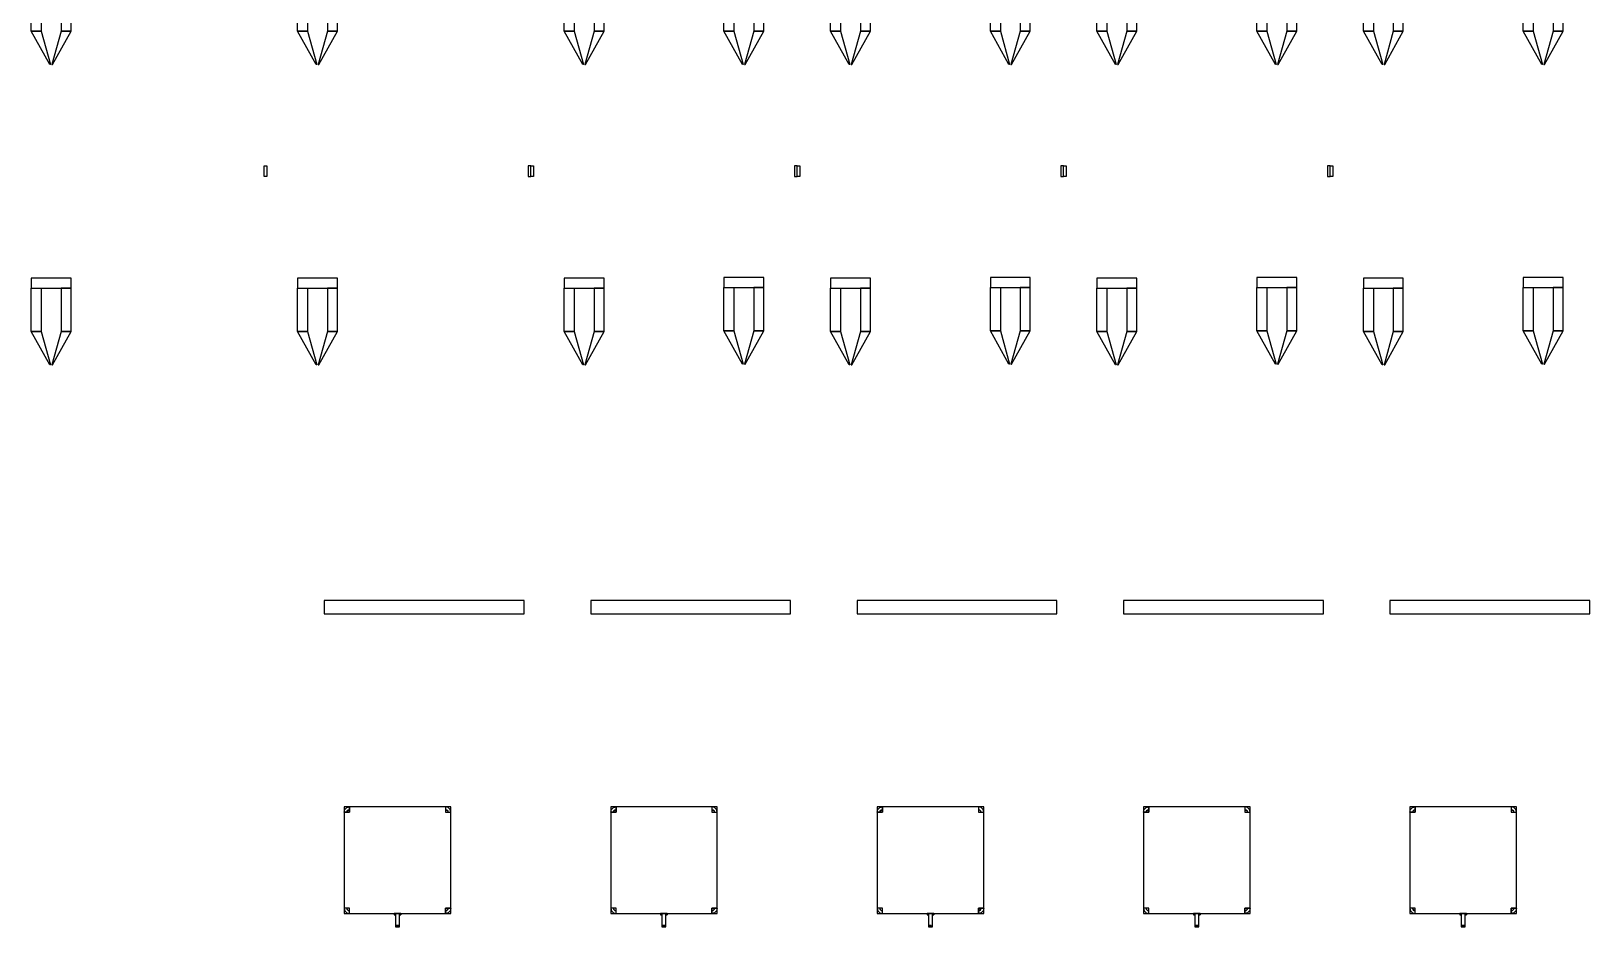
# Model space of a CAD drawing. Extents: x -19750 to 3750, y -13175 to 15275.
# Drawn here: x -19750 to -8050, y -5675 to 1050 of the extents above; entities that cross this region are included whole.
import ezdxf

# ---------------------------------------------------------------- set-up
doc = ezdxf.new("R2010")
doc.units = 0

# ---------------------------------------------------------------- blocks, each defined once
blk = doc.blocks.new('C1A')
for points in [[(-1875, 14350), (-1875, 14025), (-1950, 14025), (-1950, 14350), (-1875, 14350)], [(-1875, 14350), (-1875, 14025), (-1950, 14025), (-1950, 14350), (-1875, 14350)], [(-1725, 14350), (-1725, 14025), (-1650, 14025), (-1650, 14350), (-1725, 14350)], [(-1725, 14350), (-1725, 14025), (-1650, 14025), (-1650, 14350), (-1725, 14350)], [(3325, 14350), (3325, 14025), (3250, 14025), (3250, 14350), (3325, 14350)], [(3325, 14350), (3325, 14025), (3250, 14025), (3250, 14350), (3325, 14350)], [(3475, 14350), (3475, 14025), (3550, 14025), (3550, 14350), (3475, 14350)], [(3475, 14350), (3475, 14025), (3550, 14025), (3550, 14350), (3475, 14350)], [(-1875, 14025), (-1805, 13775), (-1810, 13775), (-1950, 14025), (-1875, 14025)], [(-1875, 14025), (-1805, 13775), (-1810, 13775), (-1950, 14025), (-1875, 14025)], [(-1725, 14025), (-1795, 13775), (-1790, 13775), (-1650, 14025), (-1725, 14025)], [(-1725, 14025), (-1795, 13775), (-1790, 13775), (-1650, 14025), (-1725, 14025)], [(3325, 14025), (3395, 13775), (3390, 13775), (3250, 14025), (3325, 14025)], [(3325, 14025), (3395, 13775), (3390, 13775), (3250, 14025), (3325, 14025)], [(3475, 14025), (3405, 13775), (3410, 13775), (3550, 14025), (3475, 14025)], [(3475, 14025), (3405, 13775), (3410, 13775), (3550, 14025), (3475, 14025)], [(-200, 12935), (-200, 13015), (-180, 13015), (-180, 12935), (-200, 12935)], [(1800, 12935), (1800, 13015), (1780, 13015), (1780, 12935), (1800, 12935)], [(-1950, 12170), (-1950, 12095), (-1650, 12095), (-1650, 12170), (-1950, 12170)], [(-1950, 12170), (-1950, 12095), (-1650, 12095), (-1650, 12170), (-1950, 12170)], [(3250, 12175), (3250, 12100), (3550, 12100), (3550, 12175), (3250, 12175)], [(3250, 12175), (3250, 12100), (3550, 12100), (3550, 12175), (3250, 12175)], [(-1875, 12095), (-1875, 11770), (-1950, 11770), (-1950, 12095), (-1875, 12095)], [(-1875, 12095), (-1875, 11770), (-1950, 11770), (-1950, 12095), (-1875, 12095)], [(-1725, 12095), (-1725, 11770), (-1650, 11770), (-1650, 12095), (-1725, 12095)], [(-1725, 12095), (-1725, 11770), (-1650, 11770), (-1650, 12095), (-1725, 12095)], [(3325, 12100), (3325, 11775), (3250, 11775), (3250, 12100), (3325, 12100)], [(3325, 12100), (3325, 11775), (3250, 11775), (3250, 12100), (3325, 12100)], [(3475, 12100), (3475, 11775), (3550, 11775), (3550, 12100), (3475, 12100)], [(3475, 12100), (3475, 11775), (3550, 11775), (3550, 12100), (3475, 12100)], [(-1875, 11770), (-1805, 11520), (-1810, 11520), (-1950, 11770), (-1875, 11770)], [(-1875, 11770), (-1805, 11520), (-1810, 11520), (-1950, 11770), (-1875, 11770)], [(-1725, 11770), (-1795, 11520), (-1790, 11520), (-1650, 11770), (-1725, 11770)], [(-1725, 11770), (-1795, 11520), (-1790, 11520), (-1650, 11770), (-1725, 11770)], [(3325, 11775), (3395, 11525), (3390, 11525), (3250, 11775), (3325, 11775)], [(3325, 11775), (3395, 11525), (3390, 11525), (3250, 11775), (3325, 11775)], [(3475, 11775), (3405, 11525), (3410, 11525), (3550, 11775), (3475, 11775)], [(3475, 11775), (3405, 11525), (3410, 11525), (3550, 11775), (3475, 11775)], [(250, 9750), (250, 9650), (1750, 9650), (1750, 9750), (250, 9750)], [(400, 8200), (400, 7400), (1200, 7400), (1200, 8200), (400, 8200)], [(400, 8200), (400, 8160), (440, 8160), (440, 8200), (400, 8200)], [(400, 8160), (405, 8180), (420, 8195), (440, 8200), (440, 8180), (430, 8177), (423, 8170), (420, 8160), (400, 8160)], [(1160, 8200), (1160, 8160), (1200, 8160), (1200, 8200), (1160, 8200)], [(1200, 8160), (1195, 8180), (1180, 8195), (1160, 8200), (1160, 8180), (1170, 8177), (1177, 8170), (1180, 8160), (1200, 8160)], [(420, 8160), (423, 8170), (430, 8177), (440, 8180), (440, 8160), (440, 8160), (440, 8160), (440, 8160), (420, 8160)], [(1180, 8160), (1177, 8170), (1170, 8177), (1160, 8180), (1160, 8160), (1160, 8160), (1160, 8160), (1160, 8160), (1180, 8160)], [(440, 7400), (440, 7440), (400, 7440), (400, 7400), (440, 7400)], [(400, 7440), (405, 7420), (420, 7405), (440, 7400), (440, 7420), (430, 7423), (423, 7430), (420, 7440), (400, 7440)], [(420, 7440), (423, 7430), (430, 7423), (440, 7420), (440, 7440), (440, 7440), (440, 7440), (440, 7440), (420, 7440)], [(775, 7400), (775, 7390), (785, 7390), (785, 7400), (775, 7400)], [(785, 7390), (784, 7395), (780, 7399), (775, 7400), (775, 7395), (778, 7394), (779, 7392), (780, 7390), (785, 7390)], [(780, 7390), (779, 7392), (778, 7394), (775, 7395), (775, 7390), (775, 7390), (775, 7390), (775, 7390), (780, 7390)], [(785, 7400), (785, 7300), (815, 7300), (815, 7400), (785, 7400)], [(815, 7400), (815, 7390), (825, 7390), (825, 7400), (815, 7400)], [(815, 7390), (816, 7395), (820, 7399), (825, 7400), (825, 7395), (822, 7394), (821, 7392), (820, 7390), (815, 7390)], [(820, 7390), (821, 7392), (822, 7394), (825, 7395), (825, 7390), (825, 7390), (825, 7390), (825, 7390), (820, 7390)], [(1200, 7400), (1200, 7440), (1160, 7440), (1160, 7400), (1200, 7400)], [(1200, 7440), (1195, 7420), (1180, 7405), (1160, 7400), (1160, 7420), (1170, 7423), (1177, 7430), (1180, 7440), (1200, 7440)], [(1180, 7440), (1177, 7430), (1170, 7423), (1160, 7420), (1160, 7440), (1160, 7440), (1160, 7440), (1160, 7440), (1180, 7440)], [(807, 7305), (807, 7310), (792, 7310), (792, 7305), (807, 7305)], [(802, 7300), (802, 7305), (797, 7305), (797, 7300), (802, 7300)]]:
    blk.add_lwpolyline(points)
blk = doc.blocks.new('C1B')
for points in [[(-1875, 14350), (-1875, 14025), (-1950, 14025), (-1950, 14350), (-1875, 14350)], [(-1875, 14350), (-1875, 14025), (-1950, 14025), (-1950, 14350), (-1875, 14350)], [(-1725, 14350), (-1725, 14025), (-1650, 14025), (-1650, 14350), (-1725, 14350)], [(-1725, 14350), (-1725, 14025), (-1650, 14025), (-1650, 14350), (-1725, 14350)], [(3325, 14350), (3325, 14025), (3250, 14025), (3250, 14350), (3325, 14350)], [(3325, 14350), (3325, 14025), (3250, 14025), (3250, 14350), (3325, 14350)], [(3475, 14350), (3475, 14025), (3550, 14025), (3550, 14350), (3475, 14350)], [(3475, 14350), (3475, 14025), (3550, 14025), (3550, 14350), (3475, 14350)], [(-1875, 14025), (-1805, 13775), (-1810, 13775), (-1950, 14025), (-1875, 14025)], [(-1875, 14025), (-1805, 13775), (-1810, 13775), (-1950, 14025), (-1875, 14025)], [(-1725, 14025), (-1795, 13775), (-1790, 13775), (-1650, 14025), (-1725, 14025)], [(-1725, 14025), (-1795, 13775), (-1790, 13775), (-1650, 14025), (-1725, 14025)], [(3325, 14025), (3395, 13775), (3390, 13775), (3250, 14025), (3325, 14025)], [(3325, 14025), (3395, 13775), (3390, 13775), (3250, 14025), (3325, 14025)], [(3475, 14025), (3405, 13775), (3410, 13775), (3550, 14025), (3475, 14025)], [(3475, 14025), (3405, 13775), (3410, 13775), (3550, 14025), (3475, 14025)], [(-200, 12935), (-200, 13015), (-180, 13015), (-180, 12935), (-200, 12935)], [(1800, 12935), (1800, 13015), (1780, 13015), (1780, 12935), (1800, 12935)], [(-1950, 12170), (-1950, 12095), (-1650, 12095), (-1650, 12170), (-1950, 12170)], [(-1950, 12170), (-1950, 12095), (-1650, 12095), (-1650, 12170), (-1950, 12170)], [(3250, 12175), (3250, 12100), (3550, 12100), (3550, 12175), (3250, 12175)], [(3250, 12175), (3250, 12100), (3550, 12100), (3550, 12175), (3250, 12175)], [(-1875, 12095), (-1875, 11770), (-1950, 11770), (-1950, 12095), (-1875, 12095)], [(-1875, 12095), (-1875, 11770), (-1950, 11770), (-1950, 12095), (-1875, 12095)], [(-1725, 12095), (-1725, 11770), (-1650, 11770), (-1650, 12095), (-1725, 12095)], [(-1725, 12095), (-1725, 11770), (-1650, 11770), (-1650, 12095), (-1725, 12095)], [(3325, 12100), (3325, 11775), (3250, 11775), (3250, 12100), (3325, 12100)], [(3325, 12100), (3325, 11775), (3250, 11775), (3250, 12100), (3325, 12100)], [(3475, 12100), (3475, 11775), (3550, 11775), (3550, 12100), (3475, 12100)], [(3475, 12100), (3475, 11775), (3550, 11775), (3550, 12100), (3475, 12100)], [(-1875, 11770), (-1805, 11520), (-1810, 11520), (-1950, 11770), (-1875, 11770)], [(-1875, 11770), (-1805, 11520), (-1810, 11520), (-1950, 11770), (-1875, 11770)], [(-1725, 11770), (-1795, 11520), (-1790, 11520), (-1650, 11770), (-1725, 11770)], [(-1725, 11770), (-1795, 11520), (-1790, 11520), (-1650, 11770), (-1725, 11770)], [(3325, 11775), (3395, 11525), (3390, 11525), (3250, 11775), (3325, 11775)], [(3325, 11775), (3395, 11525), (3390, 11525), (3250, 11775), (3325, 11775)], [(3475, 11775), (3405, 11525), (3410, 11525), (3550, 11775), (3475, 11775)], [(3475, 11775), (3405, 11525), (3410, 11525), (3550, 11775), (3475, 11775)], [(250, 9750), (250, 9650), (1750, 9650), (1750, 9750), (250, 9750)], [(400, 8200), (400, 7400), (1200, 7400), (1200, 8200), (400, 8200)], [(400, 8200), (400, 8160), (440, 8160), (440, 8200), (400, 8200)], [(400, 8160), (405, 8180), (420, 8195), (440, 8200), (440, 8180), (430, 8177), (423, 8170), (420, 8160), (400, 8160)], [(1160, 8200), (1160, 8160), (1200, 8160), (1200, 8200), (1160, 8200)], [(1200, 8160), (1195, 8180), (1180, 8195), (1160, 8200), (1160, 8180), (1170, 8177), (1177, 8170), (1180, 8160), (1200, 8160)], [(420, 8160), (423, 8170), (430, 8177), (440, 8180), (440, 8160), (440, 8160), (440, 8160), (440, 8160), (420, 8160)], [(1180, 8160), (1177, 8170), (1170, 8177), (1160, 8180), (1160, 8160), (1160, 8160), (1160, 8160), (1160, 8160), (1180, 8160)], [(440, 7400), (440, 7440), (400, 7440), (400, 7400), (440, 7400)], [(400, 7440), (405, 7420), (420, 7405), (440, 7400), (440, 7420), (430, 7423), (423, 7430), (420, 7440), (400, 7440)], [(420, 7440), (423, 7430), (430, 7423), (440, 7420), (440, 7440), (440, 7440), (440, 7440), (440, 7440), (420, 7440)], [(775, 7400), (775, 7390), (785, 7390), (785, 7400), (775, 7400)], [(785, 7390), (784, 7395), (780, 7399), (775, 7400), (775, 7395), (778, 7394), (779, 7392), (780, 7390), (785, 7390)], [(780, 7390), (779, 7392), (778, 7394), (775, 7395), (775, 7390), (775, 7390), (775, 7390), (775, 7390), (780, 7390)], [(785, 7400), (785, 7300), (815, 7300), (815, 7400), (785, 7400)], [(815, 7400), (815, 7390), (825, 7390), (825, 7400), (815, 7400)], [(815, 7390), (816, 7395), (820, 7399), (825, 7400), (825, 7395), (822, 7394), (821, 7392), (820, 7390), (815, 7390)], [(820, 7390), (821, 7392), (822, 7394), (825, 7395), (825, 7390), (825, 7390), (825, 7390), (825, 7390), (820, 7390)], [(1200, 7400), (1200, 7440), (1160, 7440), (1160, 7400), (1200, 7400)], [(1200, 7440), (1195, 7420), (1180, 7405), (1160, 7400), (1160, 7420), (1170, 7423), (1177, 7430), (1180, 7440), (1200, 7440)], [(1180, 7440), (1177, 7430), (1170, 7423), (1160, 7420), (1160, 7440), (1160, 7440), (1160, 7440), (1160, 7440), (1180, 7440)], [(807, 7305), (807, 7310), (792, 7310), (792, 7305), (807, 7305)], [(802, 7300), (802, 7305), (797, 7305), (797, 7300), (802, 7300)]]:
    blk.add_lwpolyline(points)
blk = doc.blocks.new('C1C')
for points in [[(-1875, 14350), (-1875, 14025), (-1950, 14025), (-1950, 14350), (-1875, 14350)], [(-1875, 14350), (-1875, 14025), (-1950, 14025), (-1950, 14350), (-1875, 14350)], [(-1725, 14350), (-1725, 14025), (-1650, 14025), (-1650, 14350), (-1725, 14350)], [(-1725, 14350), (-1725, 14025), (-1650, 14025), (-1650, 14350), (-1725, 14350)], [(3325, 14350), (3325, 14025), (3250, 14025), (3250, 14350), (3325, 14350)], [(3325, 14350), (3325, 14025), (3250, 14025), (3250, 14350), (3325, 14350)], [(3475, 14350), (3475, 14025), (3550, 14025), (3550, 14350), (3475, 14350)], [(3475, 14350), (3475, 14025), (3550, 14025), (3550, 14350), (3475, 14350)], [(-1875, 14025), (-1805, 13775), (-1810, 13775), (-1950, 14025), (-1875, 14025)], [(-1875, 14025), (-1805, 13775), (-1810, 13775), (-1950, 14025), (-1875, 14025)], [(-1725, 14025), (-1795, 13775), (-1790, 13775), (-1650, 14025), (-1725, 14025)], [(-1725, 14025), (-1795, 13775), (-1790, 13775), (-1650, 14025), (-1725, 14025)], [(3325, 14025), (3395, 13775), (3390, 13775), (3250, 14025), (3325, 14025)], [(3325, 14025), (3395, 13775), (3390, 13775), (3250, 14025), (3325, 14025)], [(3475, 14025), (3405, 13775), (3410, 13775), (3550, 14025), (3475, 14025)], [(3475, 14025), (3405, 13775), (3410, 13775), (3550, 14025), (3475, 14025)], [(-200, 12935), (-200, 13015), (-180, 13015), (-180, 12935), (-200, 12935)], [(1800, 12935), (1800, 13015), (1780, 13015), (1780, 12935), (1800, 12935)], [(-1950, 12170), (-1950, 12095), (-1650, 12095), (-1650, 12170), (-1950, 12170)], [(-1950, 12170), (-1950, 12095), (-1650, 12095), (-1650, 12170), (-1950, 12170)], [(3250, 12175), (3250, 12100), (3550, 12100), (3550, 12175), (3250, 12175)], [(3250, 12175), (3250, 12100), (3550, 12100), (3550, 12175), (3250, 12175)], [(-1875, 12095), (-1875, 11770), (-1950, 11770), (-1950, 12095), (-1875, 12095)], [(-1875, 12095), (-1875, 11770), (-1950, 11770), (-1950, 12095), (-1875, 12095)], [(-1725, 12095), (-1725, 11770), (-1650, 11770), (-1650, 12095), (-1725, 12095)], [(-1725, 12095), (-1725, 11770), (-1650, 11770), (-1650, 12095), (-1725, 12095)], [(3325, 12100), (3325, 11775), (3250, 11775), (3250, 12100), (3325, 12100)], [(3325, 12100), (3325, 11775), (3250, 11775), (3250, 12100), (3325, 12100)], [(3475, 12100), (3475, 11775), (3550, 11775), (3550, 12100), (3475, 12100)], [(3475, 12100), (3475, 11775), (3550, 11775), (3550, 12100), (3475, 12100)], [(-1875, 11770), (-1805, 11520), (-1810, 11520), (-1950, 11770), (-1875, 11770)], [(-1875, 11770), (-1805, 11520), (-1810, 11520), (-1950, 11770), (-1875, 11770)], [(-1725, 11770), (-1795, 11520), (-1790, 11520), (-1650, 11770), (-1725, 11770)], [(-1725, 11770), (-1795, 11520), (-1790, 11520), (-1650, 11770), (-1725, 11770)], [(3325, 11775), (3395, 11525), (3390, 11525), (3250, 11775), (3325, 11775)], [(3325, 11775), (3395, 11525), (3390, 11525), (3250, 11775), (3325, 11775)], [(3475, 11775), (3405, 11525), (3410, 11525), (3550, 11775), (3475, 11775)], [(3475, 11775), (3405, 11525), (3410, 11525), (3550, 11775), (3475, 11775)], [(250, 9750), (250, 9650), (1750, 9650), (1750, 9750), (250, 9750)], [(400, 8200), (400, 7400), (1200, 7400), (1200, 8200), (400, 8200)], [(400, 8200), (400, 8160), (440, 8160), (440, 8200), (400, 8200)], [(400, 8160), (405, 8180), (420, 8195), (440, 8200), (440, 8180), (430, 8177), (423, 8170), (420, 8160), (400, 8160)], [(1160, 8200), (1160, 8160), (1200, 8160), (1200, 8200), (1160, 8200)], [(1200, 8160), (1195, 8180), (1180, 8195), (1160, 8200), (1160, 8180), (1170, 8177), (1177, 8170), (1180, 8160), (1200, 8160)], [(420, 8160), (423, 8170), (430, 8177), (440, 8180), (440, 8160), (440, 8160), (440, 8160), (440, 8160), (420, 8160)], [(1180, 8160), (1177, 8170), (1170, 8177), (1160, 8180), (1160, 8160), (1160, 8160), (1160, 8160), (1160, 8160), (1180, 8160)], [(440, 7400), (440, 7440), (400, 7440), (400, 7400), (440, 7400)], [(400, 7440), (405, 7420), (420, 7405), (440, 7400), (440, 7420), (430, 7423), (423, 7430), (420, 7440), (400, 7440)], [(420, 7440), (423, 7430), (430, 7423), (440, 7420), (440, 7440), (440, 7440), (440, 7440), (440, 7440), (420, 7440)], [(775, 7400), (775, 7390), (785, 7390), (785, 7400), (775, 7400)], [(785, 7390), (784, 7395), (780, 7399), (775, 7400), (775, 7395), (778, 7394), (779, 7392), (780, 7390), (785, 7390)], [(780, 7390), (779, 7392), (778, 7394), (775, 7395), (775, 7390), (775, 7390), (775, 7390), (775, 7390), (780, 7390)], [(785, 7400), (785, 7300), (815, 7300), (815, 7400), (785, 7400)], [(815, 7400), (815, 7390), (825, 7390), (825, 7400), (815, 7400)], [(815, 7390), (816, 7395), (820, 7399), (825, 7400), (825, 7395), (822, 7394), (821, 7392), (820, 7390), (815, 7390)], [(820, 7390), (821, 7392), (822, 7394), (825, 7395), (825, 7390), (825, 7390), (825, 7390), (825, 7390), (820, 7390)], [(1200, 7400), (1200, 7440), (1160, 7440), (1160, 7400), (1200, 7400)], [(1200, 7440), (1195, 7420), (1180, 7405), (1160, 7400), (1160, 7420), (1170, 7423), (1177, 7430), (1180, 7440), (1200, 7440)], [(1180, 7440), (1177, 7430), (1170, 7423), (1160, 7420), (1160, 7440), (1160, 7440), (1160, 7440), (1160, 7440), (1180, 7440)], [(807, 7305), (807, 7310), (792, 7310), (792, 7305), (807, 7305)], [(802, 7300), (802, 7305), (797, 7305), (797, 7300), (802, 7300)]]:
    blk.add_lwpolyline(points)
blk = doc.blocks.new('C1D')
for points in [[(-1875, 14350), (-1875, 14025), (-1950, 14025), (-1950, 14350), (-1875, 14350)], [(-1875, 14350), (-1875, 14025), (-1950, 14025), (-1950, 14350), (-1875, 14350)], [(-1725, 14350), (-1725, 14025), (-1650, 14025), (-1650, 14350), (-1725, 14350)], [(-1725, 14350), (-1725, 14025), (-1650, 14025), (-1650, 14350), (-1725, 14350)], [(3325, 14350), (3325, 14025), (3250, 14025), (3250, 14350), (3325, 14350)], [(3325, 14350), (3325, 14025), (3250, 14025), (3250, 14350), (3325, 14350)], [(3475, 14350), (3475, 14025), (3550, 14025), (3550, 14350), (3475, 14350)], [(3475, 14350), (3475, 14025), (3550, 14025), (3550, 14350), (3475, 14350)], [(-1875, 14025), (-1805, 13775), (-1810, 13775), (-1950, 14025), (-1875, 14025)], [(-1875, 14025), (-1805, 13775), (-1810, 13775), (-1950, 14025), (-1875, 14025)], [(-1725, 14025), (-1795, 13775), (-1790, 13775), (-1650, 14025), (-1725, 14025)], [(-1725, 14025), (-1795, 13775), (-1790, 13775), (-1650, 14025), (-1725, 14025)], [(3325, 14025), (3395, 13775), (3390, 13775), (3250, 14025), (3325, 14025)], [(3325, 14025), (3395, 13775), (3390, 13775), (3250, 14025), (3325, 14025)], [(3475, 14025), (3405, 13775), (3410, 13775), (3550, 14025), (3475, 14025)], [(3475, 14025), (3405, 13775), (3410, 13775), (3550, 14025), (3475, 14025)], [(-200, 12935), (-200, 13015), (-180, 13015), (-180, 12935), (-200, 12935)], [(1800, 12935), (1800, 13015), (1780, 13015), (1780, 12935), (1800, 12935)], [(-1950, 12170), (-1950, 12095), (-1650, 12095), (-1650, 12170), (-1950, 12170)], [(-1950, 12170), (-1950, 12095), (-1650, 12095), (-1650, 12170), (-1950, 12170)], [(3250, 12175), (3250, 12100), (3550, 12100), (3550, 12175), (3250, 12175)], [(3250, 12175), (3250, 12100), (3550, 12100), (3550, 12175), (3250, 12175)], [(-1875, 12095), (-1875, 11770), (-1950, 11770), (-1950, 12095), (-1875, 12095)], [(-1875, 12095), (-1875, 11770), (-1950, 11770), (-1950, 12095), (-1875, 12095)], [(-1725, 12095), (-1725, 11770), (-1650, 11770), (-1650, 12095), (-1725, 12095)], [(-1725, 12095), (-1725, 11770), (-1650, 11770), (-1650, 12095), (-1725, 12095)], [(3325, 12100), (3325, 11775), (3250, 11775), (3250, 12100), (3325, 12100)], [(3325, 12100), (3325, 11775), (3250, 11775), (3250, 12100), (3325, 12100)], [(3475, 12100), (3475, 11775), (3550, 11775), (3550, 12100), (3475, 12100)], [(3475, 12100), (3475, 11775), (3550, 11775), (3550, 12100), (3475, 12100)], [(-1875, 11770), (-1805, 11520), (-1810, 11520), (-1950, 11770), (-1875, 11770)], [(-1875, 11770), (-1805, 11520), (-1810, 11520), (-1950, 11770), (-1875, 11770)], [(-1725, 11770), (-1795, 11520), (-1790, 11520), (-1650, 11770), (-1725, 11770)], [(-1725, 11770), (-1795, 11520), (-1790, 11520), (-1650, 11770), (-1725, 11770)], [(3325, 11775), (3395, 11525), (3390, 11525), (3250, 11775), (3325, 11775)], [(3325, 11775), (3395, 11525), (3390, 11525), (3250, 11775), (3325, 11775)], [(3475, 11775), (3405, 11525), (3410, 11525), (3550, 11775), (3475, 11775)], [(3475, 11775), (3405, 11525), (3410, 11525), (3550, 11775), (3475, 11775)], [(250, 9750), (250, 9650), (1750, 9650), (1750, 9750), (250, 9750)], [(400, 8200), (400, 7400), (1200, 7400), (1200, 8200), (400, 8200)], [(400, 8200), (400, 8160), (440, 8160), (440, 8200), (400, 8200)], [(400, 8160), (405, 8180), (420, 8195), (440, 8200), (440, 8180), (430, 8177), (423, 8170), (420, 8160), (400, 8160)], [(1160, 8200), (1160, 8160), (1200, 8160), (1200, 8200), (1160, 8200)], [(1200, 8160), (1195, 8180), (1180, 8195), (1160, 8200), (1160, 8180), (1170, 8177), (1177, 8170), (1180, 8160), (1200, 8160)], [(420, 8160), (423, 8170), (430, 8177), (440, 8180), (440, 8160), (440, 8160), (440, 8160), (440, 8160), (420, 8160)], [(1180, 8160), (1177, 8170), (1170, 8177), (1160, 8180), (1160, 8160), (1160, 8160), (1160, 8160), (1160, 8160), (1180, 8160)], [(440, 7400), (440, 7440), (400, 7440), (400, 7400), (440, 7400)], [(400, 7440), (405, 7420), (420, 7405), (440, 7400), (440, 7420), (430, 7423), (423, 7430), (420, 7440), (400, 7440)], [(420, 7440), (423, 7430), (430, 7423), (440, 7420), (440, 7440), (440, 7440), (440, 7440), (440, 7440), (420, 7440)], [(775, 7400), (775, 7390), (785, 7390), (785, 7400), (775, 7400)], [(785, 7390), (784, 7395), (780, 7399), (775, 7400), (775, 7395), (778, 7394), (779, 7392), (780, 7390), (785, 7390)], [(780, 7390), (779, 7392), (778, 7394), (775, 7395), (775, 7390), (775, 7390), (775, 7390), (775, 7390), (780, 7390)], [(785, 7400), (785, 7300), (815, 7300), (815, 7400), (785, 7400)], [(815, 7400), (815, 7390), (825, 7390), (825, 7400), (815, 7400)], [(815, 7390), (816, 7395), (820, 7399), (825, 7400), (825, 7395), (822, 7394), (821, 7392), (820, 7390), (815, 7390)], [(820, 7390), (821, 7392), (822, 7394), (825, 7395), (825, 7390), (825, 7390), (825, 7390), (825, 7390), (820, 7390)], [(1200, 7400), (1200, 7440), (1160, 7440), (1160, 7400), (1200, 7400)], [(1200, 7440), (1195, 7420), (1180, 7405), (1160, 7400), (1160, 7420), (1170, 7423), (1177, 7430), (1180, 7440), (1200, 7440)], [(1180, 7440), (1177, 7430), (1170, 7423), (1160, 7420), (1160, 7440), (1160, 7440), (1160, 7440), (1160, 7440), (1180, 7440)], [(807, 7305), (807, 7310), (792, 7310), (792, 7305), (807, 7305)], [(802, 7300), (802, 7305), (797, 7305), (797, 7300), (802, 7300)]]:
    blk.add_lwpolyline(points)
blk = doc.blocks.new('C1E')
for points in [[(-1875, 14350), (-1875, 14025), (-1950, 14025), (-1950, 14350), (-1875, 14350)], [(-1875, 14350), (-1875, 14025), (-1950, 14025), (-1950, 14350), (-1875, 14350)], [(-1725, 14350), (-1725, 14025), (-1650, 14025), (-1650, 14350), (-1725, 14350)], [(-1725, 14350), (-1725, 14025), (-1650, 14025), (-1650, 14350), (-1725, 14350)], [(-1875, 14025), (-1805, 13775), (-1810, 13775), (-1950, 14025), (-1875, 14025)], [(-1875, 14025), (-1805, 13775), (-1810, 13775), (-1950, 14025), (-1875, 14025)], [(-1725, 14025), (-1795, 13775), (-1790, 13775), (-1650, 14025), (-1725, 14025)], [(-1725, 14025), (-1795, 13775), (-1790, 13775), (-1650, 14025), (-1725, 14025)], [(-200, 12935), (-200, 13015), (-180, 13015), (-180, 12935), (-200, 12935)], [(-1950, 12170), (-1950, 12095), (-1650, 12095), (-1650, 12170), (-1950, 12170)], [(-1950, 12170), (-1950, 12095), (-1650, 12095), (-1650, 12170), (-1950, 12170)], [(-1875, 12095), (-1875, 11770), (-1950, 11770), (-1950, 12095), (-1875, 12095)], [(-1875, 12095), (-1875, 11770), (-1950, 11770), (-1950, 12095), (-1875, 12095)], [(-1725, 12095), (-1725, 11770), (-1650, 11770), (-1650, 12095), (-1725, 12095)], [(-1725, 12095), (-1725, 11770), (-1650, 11770), (-1650, 12095), (-1725, 12095)], [(-1875, 11770), (-1805, 11520), (-1810, 11520), (-1950, 11770), (-1875, 11770)], [(-1875, 11770), (-1805, 11520), (-1810, 11520), (-1950, 11770), (-1875, 11770)], [(-1725, 11770), (-1795, 11520), (-1790, 11520), (-1650, 11770), (-1725, 11770)], [(-1725, 11770), (-1795, 11520), (-1790, 11520), (-1650, 11770), (-1725, 11770)], [(250, 9750), (250, 9650), (1750, 9650), (1750, 9750), (250, 9750)], [(400, 8200), (400, 7400), (1200, 7400), (1200, 8200), (400, 8200)], [(400, 8200), (400, 8160), (440, 8160), (440, 8200), (400, 8200)], [(400, 8160), (405, 8180), (420, 8195), (440, 8200), (440, 8180), (430, 8177), (423, 8170), (420, 8160), (400, 8160)], [(1160, 8200), (1160, 8160), (1200, 8160), (1200, 8200), (1160, 8200)], [(1200, 8160), (1195, 8180), (1180, 8195), (1160, 8200), (1160, 8180), (1170, 8177), (1177, 8170), (1180, 8160), (1200, 8160)], [(420, 8160), (423, 8170), (430, 8177), (440, 8180), (440, 8160), (440, 8160), (440, 8160), (440, 8160), (420, 8160)], [(1180, 8160), (1177, 8170), (1170, 8177), (1160, 8180), (1160, 8160), (1160, 8160), (1160, 8160), (1160, 8160), (1180, 8160)], [(440, 7400), (440, 7440), (400, 7440), (400, 7400), (440, 7400)], [(400, 7440), (405, 7420), (420, 7405), (440, 7400), (440, 7420), (430, 7423), (423, 7430), (420, 7440), (400, 7440)], [(420, 7440), (423, 7430), (430, 7423), (440, 7420), (440, 7440), (440, 7440), (440, 7440), (440, 7440), (420, 7440)], [(775, 7400), (775, 7390), (785, 7390), (785, 7400), (775, 7400)], [(785, 7390), (784, 7395), (780, 7399), (775, 7400), (775, 7395), (778, 7394), (779, 7392), (780, 7390), (785, 7390)], [(780, 7390), (779, 7392), (778, 7394), (775, 7395), (775, 7390), (775, 7390), (775, 7390), (775, 7390), (780, 7390)], [(785, 7400), (785, 7300), (815, 7300), (815, 7400), (785, 7400)], [(815, 7400), (815, 7390), (825, 7390), (825, 7400), (815, 7400)], [(815, 7390), (816, 7395), (820, 7399), (825, 7400), (825, 7395), (822, 7394), (821, 7392), (820, 7390), (815, 7390)], [(820, 7390), (821, 7392), (822, 7394), (825, 7395), (825, 7390), (825, 7390), (825, 7390), (825, 7390), (820, 7390)], [(1200, 7400), (1200, 7440), (1160, 7440), (1160, 7400), (1200, 7400)], [(1200, 7440), (1195, 7420), (1180, 7405), (1160, 7400), (1160, 7420), (1170, 7423), (1177, 7430), (1180, 7440), (1200, 7440)], [(1180, 7440), (1177, 7430), (1170, 7423), (1160, 7420), (1160, 7440), (1160, 7440), (1160, 7440), (1160, 7440), (1180, 7440)], [(807, 7305), (807, 7310), (792, 7310), (792, 7305), (807, 7305)], [(802, 7300), (802, 7305), (797, 7305), (797, 7300), (802, 7300)]]:
    blk.add_lwpolyline(points)
blk = doc.blocks.new('C1F')
for points in [[(-1875, 14350), (-1875, 14025), (-1950, 14025), (-1950, 14350), (-1875, 14350)], [(-1875, 14350), (-1875, 14025), (-1950, 14025), (-1950, 14350), (-1875, 14350)], [(-1725, 14350), (-1725, 14025), (-1650, 14025), (-1650, 14350), (-1725, 14350)], [(-1725, 14350), (-1725, 14025), (-1650, 14025), (-1650, 14350), (-1725, 14350)], [(-1875, 14025), (-1805, 13775), (-1810, 13775), (-1950, 14025), (-1875, 14025)], [(-1875, 14025), (-1805, 13775), (-1810, 13775), (-1950, 14025), (-1875, 14025)], [(-1725, 14025), (-1795, 13775), (-1790, 13775), (-1650, 14025), (-1725, 14025)], [(-1725, 14025), (-1795, 13775), (-1790, 13775), (-1650, 14025), (-1725, 14025)], [(-1950, 12170), (-1950, 12095), (-1650, 12095), (-1650, 12170), (-1950, 12170)], [(-1950, 12170), (-1950, 12095), (-1650, 12095), (-1650, 12170), (-1950, 12170)], [(-1875, 12095), (-1875, 11770), (-1950, 11770), (-1950, 12095), (-1875, 12095)], [(-1875, 12095), (-1875, 11770), (-1950, 11770), (-1950, 12095), (-1875, 12095)], [(-1725, 12095), (-1725, 11770), (-1650, 11770), (-1650, 12095), (-1725, 12095)], [(-1725, 12095), (-1725, 11770), (-1650, 11770), (-1650, 12095), (-1725, 12095)], [(-1875, 11770), (-1805, 11520), (-1810, 11520), (-1950, 11770), (-1875, 11770)], [(-1875, 11770), (-1805, 11520), (-1810, 11520), (-1950, 11770), (-1875, 11770)], [(-1725, 11770), (-1795, 11520), (-1790, 11520), (-1650, 11770), (-1725, 11770)], [(-1725, 11770), (-1795, 11520), (-1790, 11520), (-1650, 11770), (-1725, 11770)]]:
    blk.add_lwpolyline(points)

msp = doc.modelspace()

# ---------------------------------------------------------------- block references
for name, p in [('C1A', (-17800, -12975)), ('C1B', (-15800, -12975)), ('C1C', (-13800, -12975)), ('C1D', (-11800, -12975)), ('C1E', (-9800, -12975)), ('C1F', (-7800, -12975))]:
    msp.add_blockref(name, p)

doc.saveas('drawing.dxf')
